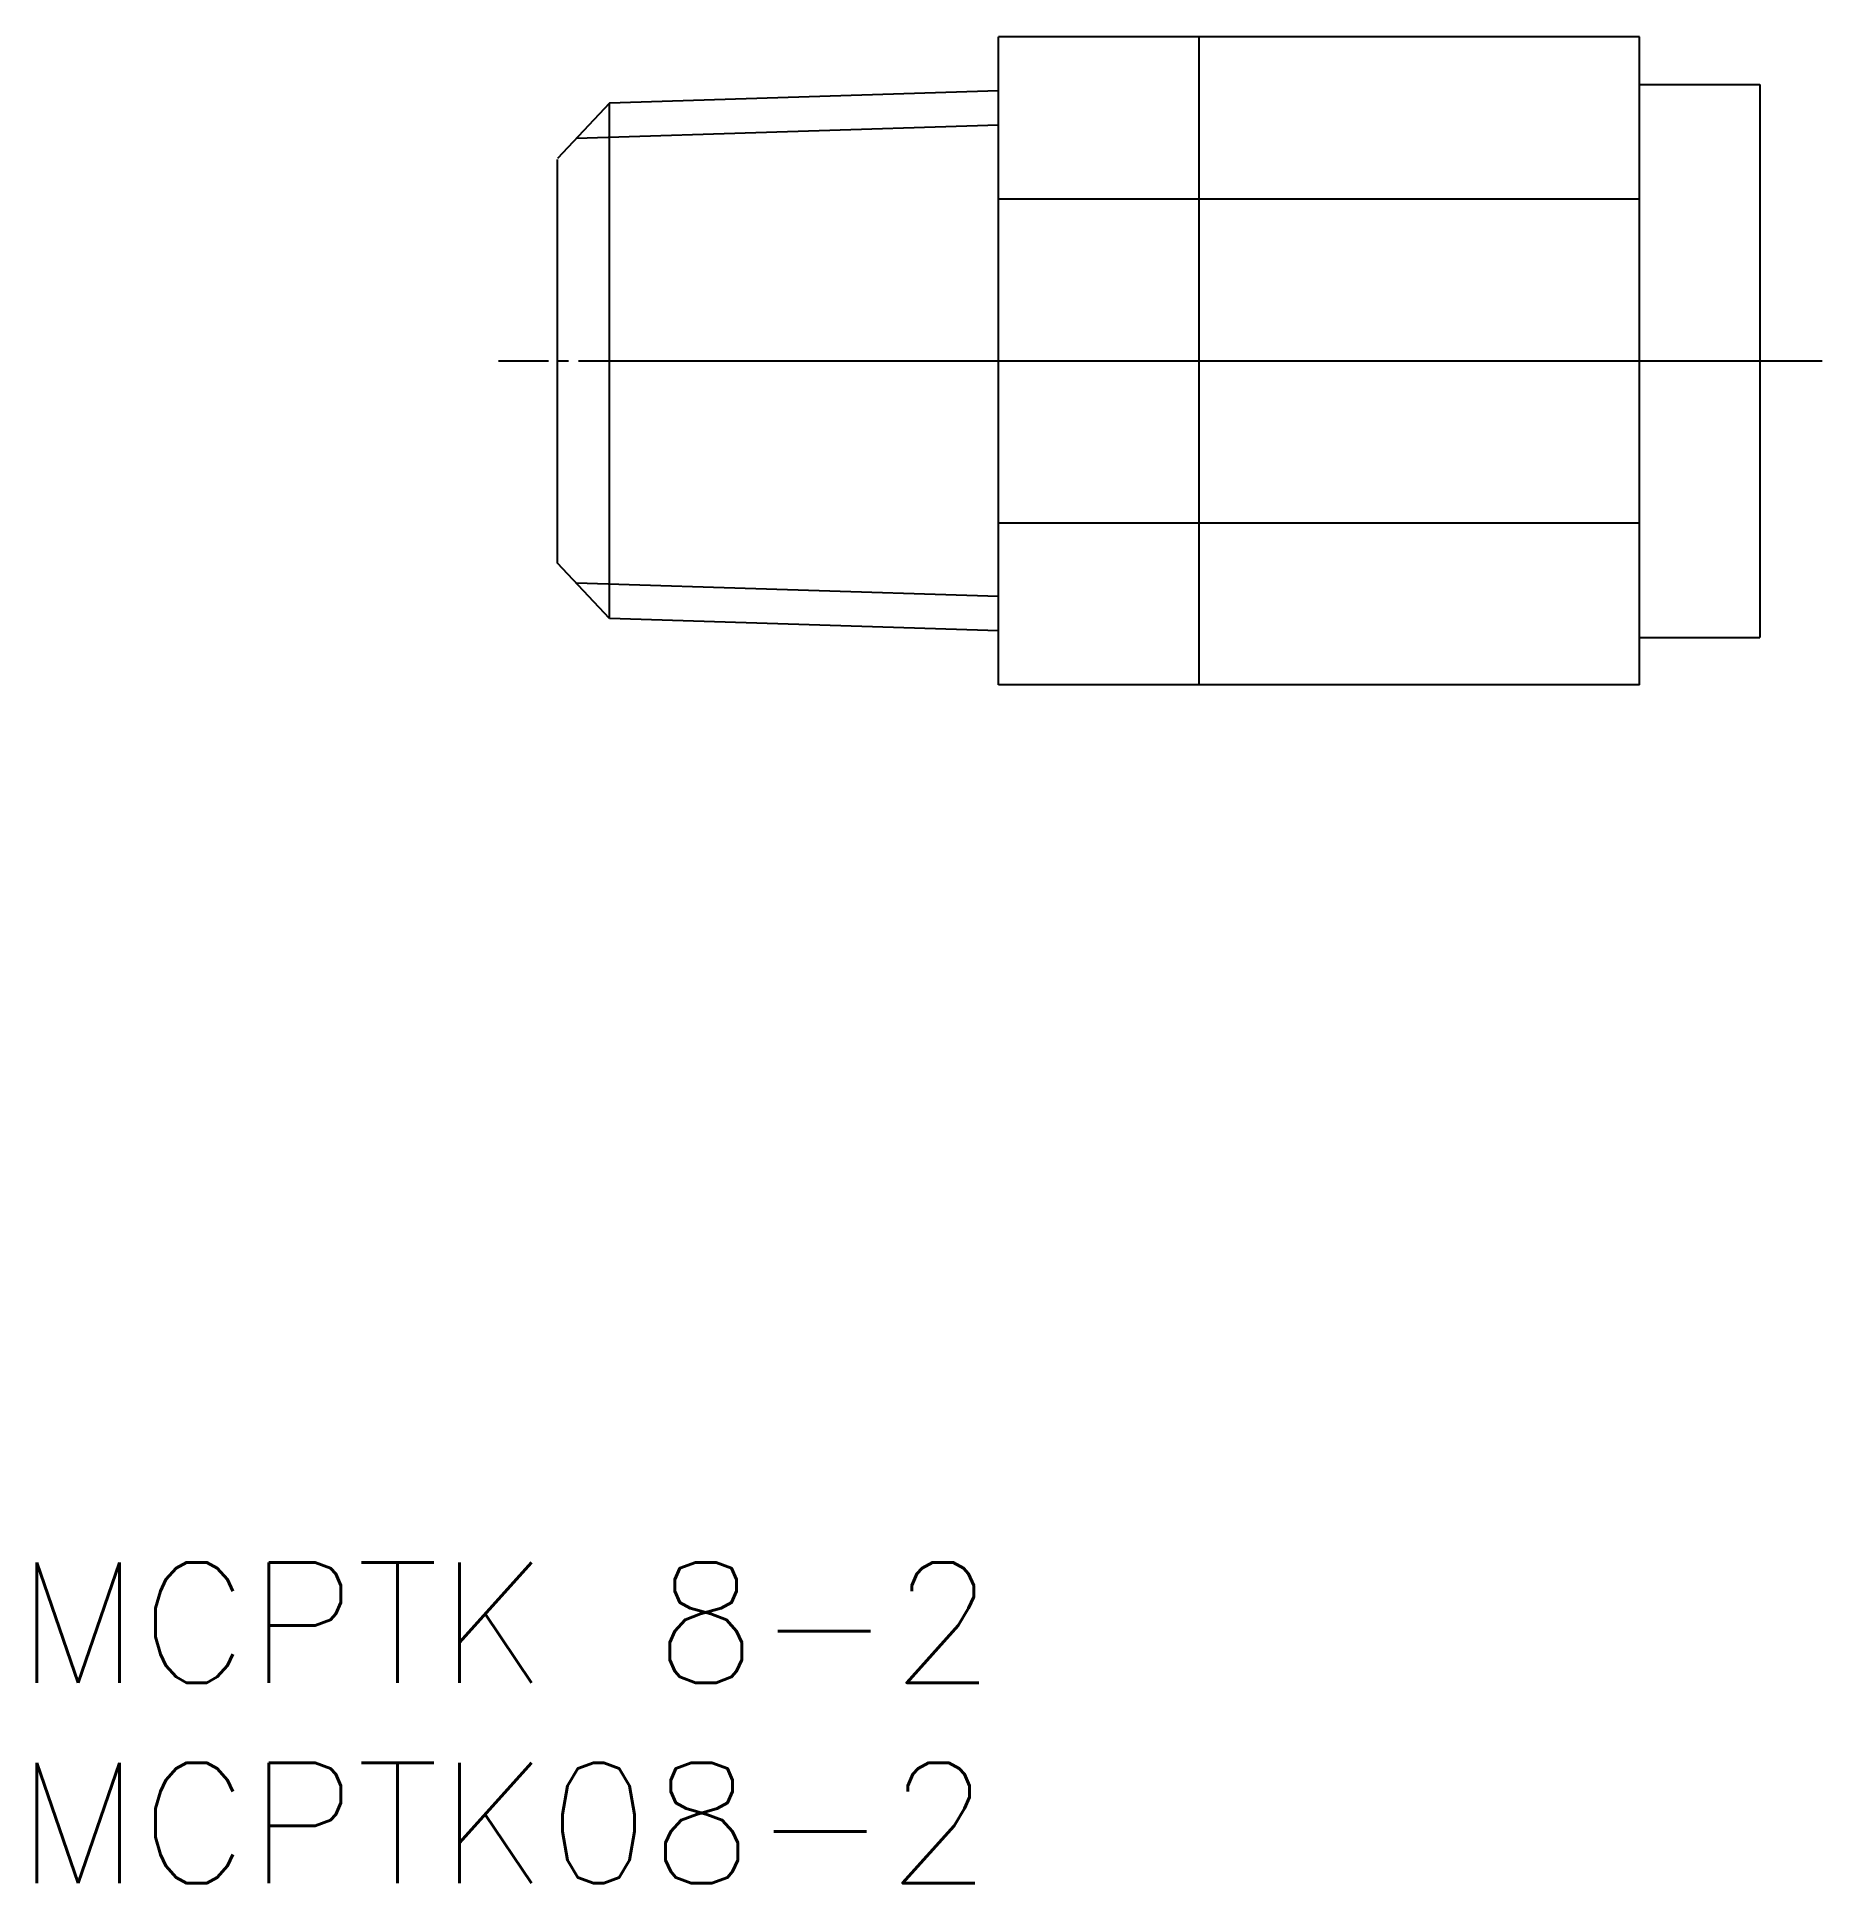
# Model space of a CAD drawing. Extents: x 0.5 to 45.1, y 0 to 46.1.
import ezdxf

# ---------------------------------------------------------------- set-up
doc = ezdxf.new("R2010")
doc.units = 0
doc.linetypes.add('CENTER', pattern=[2, 1.25, -0.25, 0.25, -0.25])
doc.layers.get('0').update_dxf_attribs({"linetype": 'CONTINUOUS'})
doc.layers.add('CENTER', color=1, linetype='CENTER')
doc.styles.get("Standard").update_dxf_attribs({"font": 'txt.shx'})

# ---------------------------------------------------------------- blocks, each defined once
blk = doc.blocks.new('*U2')
at = {"color": 7, "linetype": 'CONTINUOUS'}
blk.add_text('MCPTK08-2', height=3, dxfattribs=at).set_placement((0, 0))
blk = doc.blocks.new('*U3')
at = {"color": 7, "linetype": 'CONTINUOUS'}
blk.add_text('MCPTK 8-2', height=3, dxfattribs=at).set_placement((0, 5))

msp = doc.modelspace()

# ---------------------------------------------------------------- linework, layer by layer
at = {"color": 7, "linetype": 'CONTINUOUS'}
for p, q in [((40.504, 46.062), (24.504, 46.062)), ((24.504, 29.897), (24.504, 46.062)), ((29.504, 46.062), (29.504, 29.897)), ((40.504, 29.897), (40.504, 46.062)), ((24.504, 44.714), (14.803, 44.411)), ((40.504, 44.879), (43.504, 44.879)), ((43.504, 44.879), (43.504, 31.079)), ((14.803, 44.411), (13.504, 43.028)), ((14.803, 31.548), (14.803, 44.411)), ((13.504, 32.931), (13.504, 43)), ((24.504, 42.021), (40.504, 42.021)), ((24.504, 33.938), (40.504, 33.938)), ((14.803, 31.548), (13.504, 32.931)), ((24.504, 31.245), (14.803, 31.548)), ((40.504, 31.079), (43.504, 31.079)), ((40.504, 29.897), (24.504, 29.897))]:
    msp.add_line(p, q, dxfattribs=at)
at = {"color": 3, "linetype": 'CONTINUOUS'}
for p, q in [((24.504, 43.858), (13.975, 43.529)), ((24.504, 32.101), (13.975, 32.43))]:
    msp.add_line(p, q, dxfattribs=at)
at = {"layer": 'CENTER', "color": 1, "linetype": 'CENTER'}
for p, q in [((12.028, 37.979), (45.058, 37.979)), ((14.845, 37.979), (44.406, 37.979))]:
    msp.add_line(p, q, dxfattribs=at)

# ---------------------------------------------------------------- block references
at = {"color": 7, "linetype": 'CONTINUOUS'}
for name in ['*U3', '*U2']:
    msp.add_blockref(name, (0, 0), dxfattribs=at)

doc.saveas('drawing.dxf')
